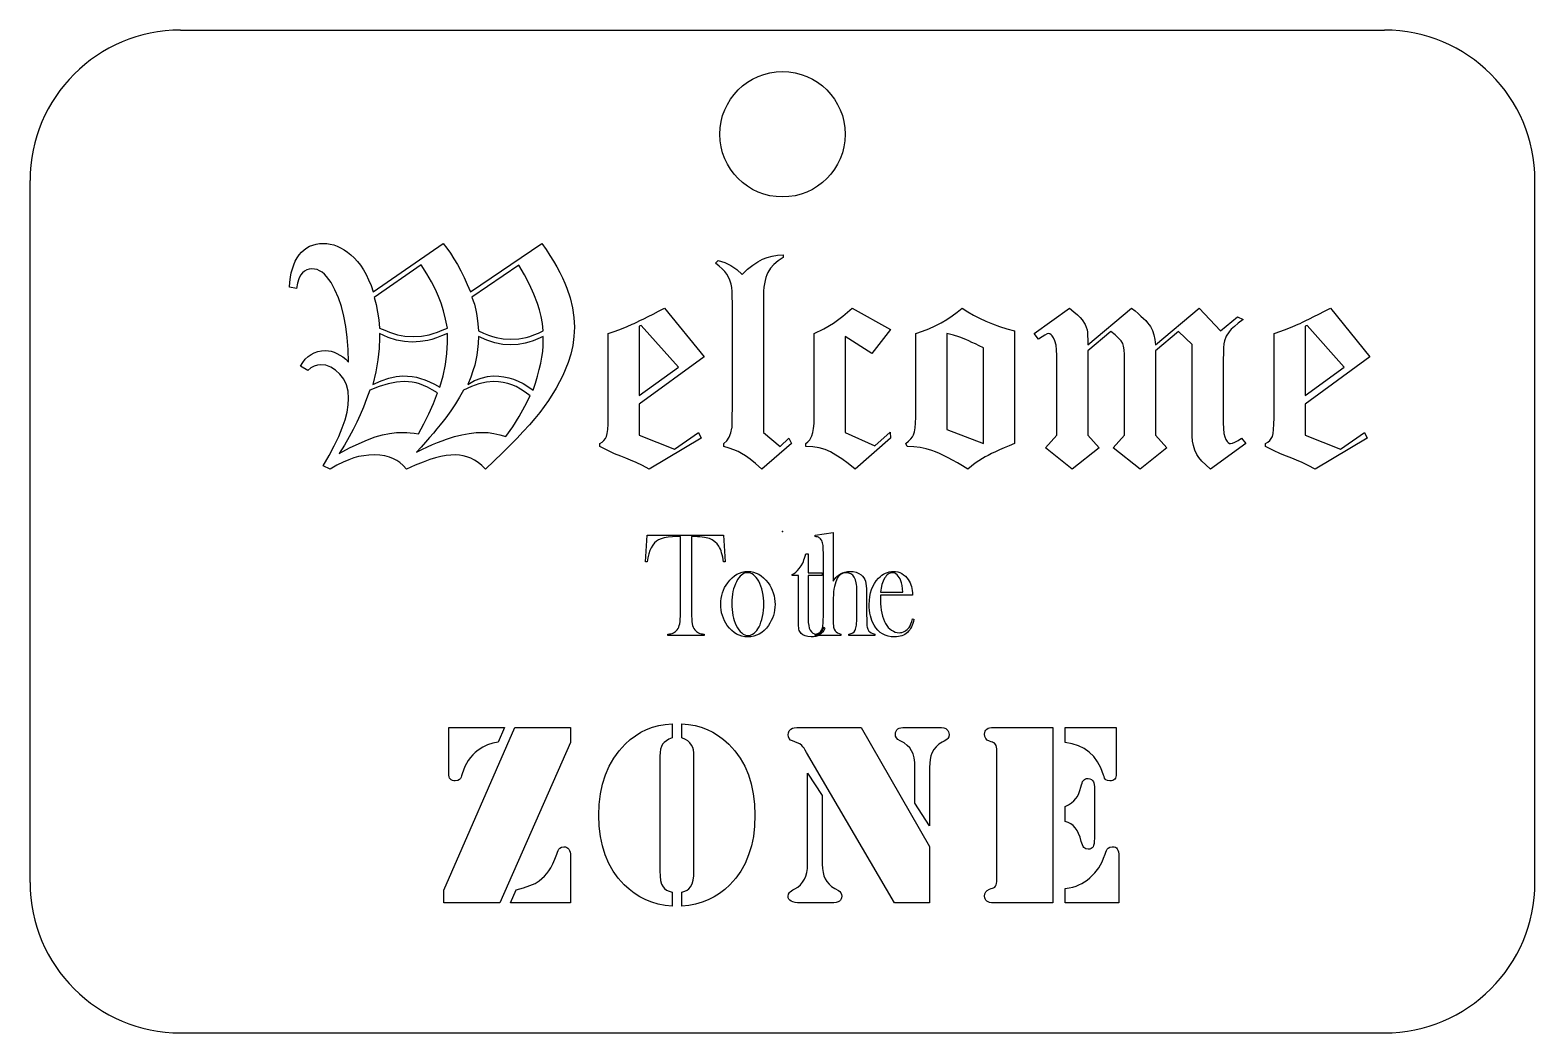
# Model space of a CAD drawing. Header units: millimetres. Extents: x -150 to 150, y -100 to 100.
import ezdxf

# ---------------------------------------------------------------- set-up
doc = ezdxf.new("R2010")
doc.units = ezdxf.units.MM
doc.header["$PDSIZE"] = -1

msp = doc.modelspace()

# ---------------------------------------------------------------- linework, layer by layer
at = {"color": 7, "linetype": 'Continuous'}
for p, q in [((-120, 100), (120, 100)), ((-150, -70), (-150, 70)), ((150, -70), (150, 70)), ((-120, -100), (120, -100))]:
    msp.add_line(p, q, dxfattribs=at)
at = {"color": 7, "linetype": 'Continuous', "flags": 128}
for points in [[(-62.23, 47.79), (-47.97, 57.46), (-47.97, 57.46), (-47.13, 56.23), (-46.36, 55.05), (-45.64, 53.89), (-44.99, 52.76), (-44.4, 51.66), (-43.87, 50.59), (-43.41, 49.55), (-43, 48.54), (-42.34, 46.57), (-41.88, 44.61), (-41.6, 42.67), (-41.5, 40.77), (-41.5, 40.77), (-41.58, 38.88), (-41.81, 37.08), (-42.19, 35.35), (-42.72, 33.69), (-42.72, 33.69), (-43.81, 31.1), (-45.13, 28.57), (-46.66, 26.12), (-48.41, 23.74), (-49.39, 22.54), (-50.47, 21.28), (-51.67, 19.95), (-52.96, 18.57), (-54.37, 17.13), (-55.88, 15.64), (-57.5, 14.07), (-59.22, 12.46), (-59.22, 12.46), (-59.92, 13.15), (-60.64, 13.75), (-61.39, 14.23), (-62.16, 14.61), (-62.94, 14.9), (-63.68, 15.1), (-64.42, 15.22), (-65.13, 15.27), (-65.13, 15.27), (-66.1, 15.23), (-67.08, 15.13), (-68.11, 14.94), (-69.16, 14.69), (-70.32, 14.34), (-71.67, 13.84), (-73.22, 13.22), (-74.97, 12.46), (-74.97, 12.46), (-75.63, 13.16), (-76.28, 13.73), (-76.9, 14.19), (-77.52, 14.52), (-77.52, 14.52), (-78.36, 14.85), (-79.28, 15.08), (-80.28, 15.22), (-81.36, 15.27), (-81.36, 15.27), (-82.44, 15.23), (-83.49, 15.12), (-84.5, 14.93), (-85.47, 14.68), (-86.48, 14.32), (-87.6, 13.83), (-88.82, 13.21), (-90.16, 12.46), (-90.16, 12.46), (-91.56, 13.12), (-91.56, 13.12), (-90.38, 15.16), (-89.35, 17.1), (-88.48, 18.92), (-87.77, 20.66), (-87.21, 22.28), (-86.82, 23.81), (-86.58, 25.24), (-86.5, 26.55), (-86.5, 26.55), (-86.61, 27.96), (-86.93, 29.23), (-87.48, 30.37), (-88.23, 31.38), (-89.12, 32.2), (-90.05, 32.79), (-91.04, 33.15), (-92.08, 33.27), (-92.08, 33.27), (-92.71, 33.2), (-93.35, 32.99), (-94, 32.64), (-94.66, 32.14), (-94.66, 32.14), (-96.06, 32.99), (-96.06, 32.99), (-95.62, 33.72), (-95.13, 34.34), (-94.59, 34.88), (-93.99, 35.31), (-93.34, 35.65), (-92.63, 35.89), (-91.89, 36.04), (-91.08, 36.08), (-91.08, 36.08), (-90.53, 36.05), (-89.96, 35.94), (-89.39, 35.76), (-88.82, 35.52), (-88.24, 35.2), (-87.66, 34.81), (-87.08, 34.34), (-86.5, 33.8), (-86.5, 33.8), (-86.6, 36.32), (-86.78, 38.68), (-87.07, 40.89), (-87.47, 42.94), (-87.95, 44.84), (-88.54, 46.59), (-89.22, 48.19), (-90.01, 49.63), (-90.01, 49.63), (-90.43, 50.28), (-90.88, 50.84), (-91.33, 51.31), (-91.8, 51.71), (-92.29, 52.01), (-92.8, 52.22), (-93.32, 52.35), (-93.86, 52.39), (-93.86, 52.39), (-94.36, 52.34), (-94.83, 52.2), (-95.28, 51.94), (-95.7, 51.6), (-96.08, 51.11), (-96.41, 50.42), (-96.68, 49.54), (-96.91, 48.46), (-96.91, 48.46), (-98.31, 48.74), (-98.31, 48.74), (-98.23, 49.74), (-98.11, 50.69), (-97.93, 51.58), (-97.71, 52.41), (-97.45, 53.18), (-97.13, 53.9), (-96.77, 54.56), (-96.35, 55.16), (-95.9, 55.7), (-95.39, 56.16), (-94.86, 56.56), (-94.28, 56.88), (-93.65, 57.13), (-93, 57.32), (-92.29, 57.42), (-91.55, 57.46), (-91.55, 57.46), (-90.86, 57.42), (-90.16, 57.32), (-89.47, 57.14), (-88.78, 56.89), (-88.09, 56.57), (-87.4, 56.18), (-86.72, 55.72), (-86.03, 55.19), (-85.37, 54.57), (-84.73, 53.88), (-84.13, 53.09), (-83.56, 52.21), (-83.02, 51.23), (-82.51, 50.18), (-82.03, 49.03), (-81.58, 47.79), (-81.58, 47.79), (-67.66, 57.46), (-67.66, 57.46), (-66.92, 56.51), (-66.21, 55.49), (-65.5, 54.39), (-64.82, 53.22), (-64.15, 51.97), (-63.49, 50.65), (-62.86, 49.26), (-62.23, 47.79)], [(0.12, 55.21), (0.12, 54.64), (0.12, 54.64), (-0.88, 54), (-1.72, 53.28), (-2.4, 52.5), (-2.92, 51.65), (-3.14, 51.17), (-3.31, 50.64), (-3.47, 50.06), (-3.59, 49.41), (-3.69, 48.71), (-3.76, 47.95), (-3.79, 47.14), (-3.81, 46.27), (-3.81, 46.27), (-3.81, 19.77), (-3.81, 19.77), (-0.44, 16.96), (-0.44, 16.96), (1.25, 18.64), (1.25, 18.64), (1.81, 17.52), (1.81, 17.52), (-4.09, 12.46), (-4.09, 12.46), (-5.36, 13.53), (-6.46, 14.4), (-7.39, 15.07), (-8.15, 15.56), (-8.87, 15.94), (-9.7, 16.3), (-10.64, 16.63), (-11.69, 16.96), (-11.69, 16.96), (-11.69, 17.52), (-11.69, 17.52), (-11.07, 18.1), (-10.61, 18.8), (-10.28, 19.65), (-10.07, 20.63), (-10.07, 20.63), (-10.06, 20.76), (-10.05, 20.98), (-10.04, 21.3), (-10.03, 21.7), (-10.03, 22.19), (-10.02, 22.77), (-10.01, 23.44), (-10, 24.21), (-10, 24.21), (-10, 45.54), (-10, 45.54), (-10.02, 46.79), (-10.05, 47.85), (-10.13, 48.68), (-10.23, 49.32), (-10.56, 50.35), (-11.12, 51.35), (-11.51, 51.85), (-12.01, 52.38), (-12.64, 52.94), (-13.38, 53.52), (-13.38, 53.52), (-12.81, 54.08), (-12.81, 54.08), (-11.51, 53.65), (-10.28, 53.03), (-9.12, 52.24), (-8.03, 51.27), (-8.03, 51.27), (-6.95, 52.29), (-5.91, 53.14), (-4.94, 53.81), (-4.01, 54.3), (-3.08, 54.66), (-2.08, 54.93), (-1.02, 55.12), (0.12, 55.21)], [(-81.42, 46.64), (-81.03, 45.25), (-80.73, 43.77), (-80.48, 42.22), (-80.31, 40.58), (-80.31, 40.58), (-79.3, 40.13), (-78.38, 39.75), (-77.54, 39.46), (-76.77, 39.24), (-75.26, 38.98), (-73.63, 38.89), (-73.63, 38.89), (-72, 38.98), (-70.46, 39.24), (-69.67, 39.46), (-68.8, 39.75), (-67.85, 40.13), (-66.81, 40.58), (-66.81, 40.58), (-67.17, 42.36), (-67.58, 44), (-68.04, 45.51), (-68.55, 46.88), (-69.17, 48.25), (-69.95, 49.76), (-70.91, 51.39), (-72.03, 53.16), (-72.03, 53.16), (-81.42, 46.64)], [(-61.93, 46.74), (-61.64, 46.02), (-61.42, 45.35), (-61.25, 44.72), (-61.13, 44.13), (-61.02, 43.45), (-60.9, 42.54), (-60.77, 41.4), (-60.62, 40.02), (-60.62, 40.02), (-59.58, 39.55), (-58.64, 39.17), (-57.8, 38.88), (-57.07, 38.66), (-55.66, 38.42), (-54.14, 38.33), (-54.14, 38.33), (-52.58, 38.42), (-51.12, 38.69), (-50.38, 38.91), (-49.55, 39.2), (-48.65, 39.57), (-47.69, 40.02), (-47.69, 40.02), (-47.87, 41.49), (-48.12, 42.89), (-48.44, 44.22), (-48.84, 45.47), (-48.84, 45.47), (-49.57, 47.35), (-50.43, 49.25), (-51.42, 51.17), (-52.54, 53.11), (-52.54, 53.11), (-61.93, 46.74)], [(-23.5, 44.52), (-15.62, 34.86), (-15.62, 34.86), (-28.56, 25.39), (-28.56, 25.39), (-28.56, 19.21), (-28.56, 19.21), (-21.51, 16.39), (-21.51, 16.39), (-16.75, 19.77), (-16.75, 19.77), (-16.19, 18.64), (-16.19, 18.64), (-26.59, 12.46), (-26.59, 12.46), (-27.94, 13.15), (-29.17, 13.75), (-30.27, 14.23), (-31.24, 14.61), (-32.25, 15), (-33.46, 15.52), (-34.85, 16.17), (-36.44, 16.96), (-36.44, 16.96), (-36.44, 17.52), (-36.44, 17.52), (-35.97, 17.83), (-35.59, 18.18), (-35.3, 18.56), (-35.09, 18.97), (-34.94, 19.52), (-34.84, 20.33), (-34.77, 21.39), (-34.75, 22.7), (-34.75, 22.7), (-34.75, 39.46), (-34.75, 39.46), (-33.37, 39.96), (-32.11, 40.44), (-30.98, 40.9), (-29.97, 41.33), (-29.97, 41.33), (-29.56, 41.51), (-29.05, 41.77), (-28.41, 42.07), (-27.66, 42.44), (-26.8, 42.87), (-25.81, 43.36), (-24.71, 43.91), (-23.5, 44.52)], [(13.91, 44.52), (21.5, 40.3), (21.5, 40.3), (17.84, 35.52), (17.84, 35.52), (12.5, 38.89), (12.5, 38.89), (12.5, 19.77), (12.5, 19.77), (18.41, 17.06), (18.41, 17.06), (21.49, 19.79), (21.49, 19.79), (21.5, 18.64), (21.5, 18.64), (14.47, 12.46), (14.47, 12.46), (13.09, 13.54), (11.82, 14.46), (10.65, 15.23), (9.59, 15.86), (8.52, 16.34), (7.34, 16.68), (6.04, 16.89), (4.62, 16.96), (4.62, 16.96), (4.62, 17.52), (4.62, 17.52), (5.06, 17.88), (5.42, 18.26), (5.68, 18.65), (5.87, 19.06), (5.87, 19.06), (6.07, 19.72), (6.21, 20.53), (6.29, 21.52), (6.31, 22.66), (6.31, 22.66), (6.31, 39.46), (6.31, 39.46), (8.23, 40.4), (10.14, 41.55), (12.03, 42.93), (13.91, 44.52)], [(46.25, 40.02), (46.25, 17.52), (46.25, 17.52), (45.19, 17.08), (44.19, 16.67), (43.28, 16.26), (42.44, 15.88), (41.68, 15.53), (40.99, 15.19), (40.39, 14.87), (39.86, 14.57), (39.86, 14.57), (38.38, 13.62), (36.97, 12.46), (36.97, 12.46), (35.91, 13.1), (34.89, 13.69), (33.92, 14.23), (33, 14.72), (32.12, 15.15), (31.29, 15.54), (30.51, 15.88), (29.77, 16.16), (29.77, 16.16), (28.65, 16.51), (27.47, 16.76), (26.2, 16.9), (24.88, 16.96), (24.88, 16.96), (24.58, 17.52), (24.58, 17.52), (25.12, 17.99), (25.56, 18.45), (25.89, 18.88), (26.11, 19.28), (26.11, 19.28), (26.31, 19.89), (26.45, 20.67), (26.54, 21.63), (26.56, 22.77), (26.56, 22.77), (26.56, 39.46), (26.56, 39.46), (27.89, 39.93), (29.17, 40.45), (30.41, 41.01), (31.6, 41.62), (32.73, 42.28), (33.81, 42.98), (34.85, 43.73), (35.84, 44.52), (35.84, 44.52), (36.92, 43.82), (38.07, 43.15), (39.27, 42.52), (40.54, 41.94), (41.87, 41.4), (43.27, 40.9), (44.73, 40.44), (46.25, 40.02)], [(90.69, 42.83), (91.81, 42.27), (91.81, 42.27), (90.86, 41.55), (90.08, 40.9), (89.47, 40.33), (89.03, 39.83), (88.44, 38.93), (88.09, 38.01), (88, 37.44), (87.93, 36.63), (87.89, 35.57), (87.88, 34.28), (87.88, 34.28), (87.88, 21.65), (87.88, 21.65), (87.91, 20.51), (88.01, 19.57), (88.17, 18.85), (88.38, 18.34), (88.64, 17.98), (88.88, 17.72), (89.11, 17.57), (89.34, 17.52), (89.34, 17.52), (89.72, 17.59), (90.2, 17.8), (90.81, 18.15), (91.53, 18.64), (91.53, 18.64), (92.38, 17.52), (92.38, 17.52), (85.34, 12.46), (85.34, 12.46), (84.39, 13.3), (83.6, 14.06), (83.01, 14.75), (82.6, 15.36), (82.6, 15.36), (82.21, 16.23), (81.92, 17.12), (81.75, 18.04), (81.69, 18.98), (81.69, 18.98), (81.69, 37.27), (81.69, 37.27), (78.97, 39.9), (78.97, 39.9), (74.38, 36.05), (74.38, 36.05), (74.38, 19.21), (74.38, 19.21), (76.62, 16.67), (76.62, 16.67), (71.28, 12.46), (71.28, 12.46), (65.94, 16.67), (65.94, 16.67), (68.19, 19.21), (68.19, 19.21), (68.19, 34.11), (68.19, 34.11), (68.17, 35.3), (68.1, 36.26), (67.99, 36.99), (67.84, 37.48), (67.84, 37.48), (67.5, 38.01), (67, 38.59), (66.32, 39.23), (65.47, 39.9), (65.47, 39.9), (60.88, 36.05), (60.88, 36.05), (60.88, 19.21), (60.88, 19.21), (63.12, 16.67), (63.12, 16.67), (57.78, 12.46), (57.78, 12.46), (52.44, 16.67), (52.44, 16.67), (54.69, 19.21), (54.69, 19.21), (54.69, 35.07), (54.69, 35.07), (54.64, 36.21), (54.53, 37.19), (54.32, 38), (54.04, 38.63), (54.04, 38.63), (53.79, 38.99), (53.54, 39.25), (53.32, 39.4), (53.1, 39.46), (53.1, 39.46), (52.78, 39.39), (52.32, 39.17), (51.74, 38.82), (51.03, 38.33), (51.03, 38.33), (50.19, 39.46), (50.19, 39.46), (57.22, 44.52), (57.22, 44.52), (58.08, 43.84), (58.79, 43.24), (59.35, 42.68), (59.76, 42.2), (60.34, 41.27), (60.71, 40.25), (60.71, 40.25), (60.78, 39.76), (60.83, 39.1), (60.87, 38.24), (60.88, 37.21), (60.88, 37.21), (69.59, 44.52), (69.59, 44.52), (70.28, 43.98), (70.9, 43.46), (71.47, 42.97), (71.97, 42.51), (72.41, 42.06), (72.78, 41.64), (73.09, 41.24), (73.35, 40.87), (73.74, 40.11), (74.04, 39.24), (74.25, 38.27), (74.38, 37.21), (74.38, 37.21), (83.09, 44.52), (83.09, 44.52), (87.31, 40.02), (87.31, 40.02), (90.69, 42.83)], [(109.25, 44.52), (117.12, 34.86), (117.12, 34.86), (104.19, 25.39), (104.19, 25.39), (104.19, 19.21), (104.19, 19.21), (111.24, 16.39), (111.24, 16.39), (116, 19.77), (116, 19.77), (116.56, 18.64), (116.56, 18.64), (106.16, 12.46), (106.16, 12.46), (104.81, 13.15), (103.58, 13.75), (102.48, 14.23), (101.51, 14.61), (100.5, 15), (99.29, 15.52), (97.9, 16.17), (96.31, 16.96), (96.31, 16.96), (96.31, 17.52), (96.31, 17.52), (96.78, 17.83), (97.16, 18.18), (97.45, 18.56), (97.66, 18.97), (97.81, 19.52), (97.91, 20.33), (97.98, 21.39), (98, 22.7), (98, 22.7), (98, 39.46), (98, 39.46), (99.38, 39.96), (100.64, 40.44), (101.77, 40.9), (102.78, 41.33), (102.78, 41.33), (103.19, 41.51), (103.7, 41.77), (104.34, 42.07), (105.09, 42.44), (105.95, 42.87), (106.94, 43.36), (108.04, 43.91), (109.25, 44.52)], [(-66.81, 39.46), (-67.96, 39), (-68.98, 38.62), (-69.89, 38.32), (-70.69, 38.11), (-72.21, 37.86), (-73.84, 37.77), (-73.84, 37.77), (-75.38, 37.87), (-76.97, 38.19), (-78.62, 38.72), (-80.31, 39.46), (-80.31, 39.46), (-80.31, 38.63), (-80.31, 38.63), (-80.4, 36.48), (-80.66, 34.21), (-81.09, 31.83), (-81.69, 29.33), (-81.69, 29.33), (-80.02, 30.07), (-78.48, 30.6), (-77.04, 30.91), (-75.72, 31.02), (-75.72, 31.02), (-74.78, 30.99), (-73.86, 30.9), (-72.99, 30.75), (-72.16, 30.53), (-71.29, 30.24), (-70.36, 29.85), (-69.36, 29.36), (-68.29, 28.77), (-68.29, 28.77), (-67.64, 31.05), (-67.18, 33.31), (-66.9, 35.52), (-66.81, 37.7), (-66.81, 37.7), (-66.81, 38.44), (-66.81, 39.46)], [(-28.16, 41.06), (-28.56, 40.94), (-28.56, 40.94), (-28.56, 27.09), (-28.56, 27.09), (-20.76, 32.8), (-20.76, 32.8), (-28.16, 41.06)], [(32.75, 20.33), (40.06, 17.52), (40.06, 17.52), (40.06, 36.64), (40.06, 36.64), (39.24, 37.04), (38.46, 37.4), (37.76, 37.72), (37.12, 38.01), (36.54, 38.27), (36.03, 38.48), (35.57, 38.66), (35.18, 38.81), (35.18, 38.81), (34.08, 39.17), (32.75, 39.46), (32.75, 39.46), (32.75, 20.33)], [(104.59, 41.06), (104.19, 40.94), (104.19, 40.94), (104.19, 27.09), (104.19, 27.09), (111.99, 32.8), (111.99, 32.8), (104.59, 41.06)], [(-47.69, 38.89), (-48.76, 38.42), (-49.72, 38.04), (-50.57, 37.74), (-51.3, 37.53), (-52.71, 37.28), (-54.23, 37.21), (-54.23, 37.21), (-55.75, 37.31), (-57.33, 37.63), (-58.96, 38.15), (-60.62, 38.89), (-60.62, 38.89), (-60.69, 37.51), (-60.79, 36.27), (-60.93, 35.16), (-61.11, 34.17), (-61.35, 33.18), (-61.71, 32.05), (-62.16, 30.76), (-62.72, 29.33), (-62.72, 29.33), (-61.37, 30.09), (-60.08, 30.61), (-58.84, 30.91), (-57.67, 31.02), (-57.67, 31.02), (-56.57, 30.97), (-55.54, 30.86), (-54.54, 30.65), (-53.61, 30.37), (-52.68, 29.99), (-51.72, 29.51), (-50.74, 28.91), (-49.73, 28.21), (-49.73, 28.21), (-49.25, 29.61), (-48.83, 30.97), (-48.49, 32.28), (-48.2, 33.54), (-47.98, 34.75), (-47.81, 35.91), (-47.72, 37.02), (-47.69, 38.08), (-47.69, 38.08), (-47.69, 38.42), (-47.69, 38.89)], [(-68.76, 27.64), (-69.81, 28.26), (-70.75, 28.76), (-71.6, 29.15), (-72.35, 29.44), (-73.06, 29.64), (-73.81, 29.78), (-74.59, 29.87), (-75.41, 29.89), (-75.41, 29.89), (-76.96, 29.79), (-78.62, 29.47), (-80.39, 28.94), (-82.28, 28.21), (-82.28, 28.21), (-82.91, 26.47), (-83.55, 24.81), (-84.21, 23.27), (-84.87, 21.82), (-85.59, 20.37), (-86.4, 18.85), (-87.33, 17.25), (-88.36, 15.57), (-88.36, 15.57), (-86.3, 16.67), (-84.42, 17.58), (-82.71, 18.31), (-81.18, 18.85), (-79.75, 19.26), (-78.34, 19.54), (-76.96, 19.72), (-75.59, 19.77), (-75.59, 19.77), (-74.92, 19.75), (-74.2, 19.7), (-73.43, 19.62), (-72.6, 19.5), (-72.6, 19.5), (-71.5, 21.48), (-70.5, 23.49), (-69.58, 25.55), (-68.76, 27.64)], [(-50.31, 27.08), (-51.28, 27.8), (-52.21, 28.41), (-53.1, 28.9), (-53.95, 29.27), (-54.79, 29.54), (-55.68, 29.74), (-56.63, 29.86), (-57.64, 29.89), (-57.64, 29.89), (-59.04, 29.79), (-60.51, 29.47), (-62.03, 28.94), (-63.62, 28.21), (-63.62, 28.21), (-64.39, 26.81), (-65.22, 25.43), (-66.13, 24.05), (-67.1, 22.69), (-67.64, 21.98), (-68.23, 21.24), (-68.88, 20.45), (-69.58, 19.62), (-70.35, 18.74), (-71.17, 17.82), (-72.05, 16.85), (-72.99, 15.84), (-72.99, 15.84), (-71.87, 16.38), (-70.79, 16.87), (-69.77, 17.32), (-68.8, 17.73), (-67.88, 18.09), (-67, 18.41), (-66.17, 18.69), (-65.4, 18.92), (-63.91, 19.28), (-62.47, 19.56), (-61.08, 19.72), (-59.73, 19.77), (-59.73, 19.77), (-58.67, 19.72), (-57.56, 19.56), (-56.38, 19.29), (-55.14, 18.92), (-55.14, 18.92), (-53.77, 20.9), (-52.5, 22.91), (-51.35, 24.98), (-50.31, 27.08)], [(-20.35, -1.01), (-21.12, -1.03), (-21.96, -1.07), (-21.96, -1.07), (-22.82, -1.15), (-23.57, -1.28), (-24.19, -1.44), (-24.7, -1.65), (-25.13, -1.93), (-25.53, -2.28), (-25.88, -2.72), (-26.19, -3.24), (-26.19, -3.24), (-26.44, -3.8), (-26.66, -4.46), (-26.85, -5.22), (-27.01, -6.06), (-27.01, -6.06), (-27.29, -6.03), (-27.29, -6.03), (-27.01, -0.74), (-27.01, -0.74), (-11.74, -0.74), (-11.74, -0.74), (-11.46, -6.03), (-11.46, -6.03), (-11.74, -6.06), (-11.74, -6.06), (-11.82, -5.56), (-11.91, -5.09), (-12.01, -4.65), (-12.13, -4.25), (-12.25, -3.87), (-12.39, -3.53), (-12.53, -3.22), (-12.69, -2.94), (-13.05, -2.44), (-13.49, -2.03), (-13.99, -1.68), (-14.57, -1.41), (-14.57, -1.41), (-14.86, -1.32), (-15.19, -1.24), (-15.56, -1.17), (-15.99, -1.11), (-16.45, -1.07), (-16.97, -1.04), (-17.52, -1.02), (-18.12, -1.01), (-18.12, -1.01), (-18.12, -16.14), (-18.12, -16.14), (-18.12, -16.85), (-18.09, -17.46), (-18.05, -17.97), (-17.99, -18.39), (-17.91, -18.74), (-17.8, -19.06), (-17.65, -19.34), (-17.48, -19.6), (-17.48, -19.6), (-17.13, -19.97), (-16.73, -20.22), (-16.5, -20.31), (-16.24, -20.38), (-15.95, -20.43), (-15.62, -20.46), (-15.62, -20.46), (-15.62, -20.74), (-15.62, -20.74), (-22.85, -20.74), (-22.85, -20.74), (-22.85, -20.46), (-22.85, -20.46), (-22.52, -20.43), (-22.23, -20.38), (-21.97, -20.31), (-21.74, -20.22), (-21.34, -19.97), (-20.99, -19.6), (-20.99, -19.6), (-20.82, -19.34), (-20.68, -19.06), (-20.57, -18.74), (-20.49, -18.4), (-20.43, -17.98), (-20.38, -17.47), (-20.36, -16.86), (-20.35, -16.14), (-20.35, -16.14), (-20.35, -1.01)], [(10.1, -0.18), (10.1, -9.88), (10.1, -9.88), (10.29, -9.61), (10.47, -9.37), (10.64, -9.17), (10.8, -9), (11.14, -8.7), (11.55, -8.44), (11.55, -8.44), (11.98, -8.23), (12.44, -8.08), (12.93, -7.99), (13.44, -7.96), (13.44, -7.96), (14.09, -8), (14.67, -8.13), (15.2, -8.35), (15.67, -8.65), (15.67, -8.65), (15.96, -8.93), (16.2, -9.23), (16.39, -9.56), (16.53, -9.92), (16.63, -10.34), (16.71, -10.85), (16.75, -11.46), (16.76, -12.16), (16.76, -12.16), (16.76, -16.48), (16.76, -16.48), (16.78, -17.6), (16.78, -17.6), (16.78, -18.07), (16.8, -18.47), (16.83, -18.81), (16.87, -19.08), (17.01, -19.5), (17.23, -19.85), (17.23, -19.85), (17.43, -20.04), (17.69, -20.2), (18.03, -20.34), (18.43, -20.46), (18.43, -20.46), (18.43, -20.74), (18.43, -20.74), (13.21, -20.74), (13.21, -20.74), (13.21, -20.46), (13.21, -20.46), (13.48, -20.4), (13.7, -20.34), (13.89, -20.28), (14.03, -20.2), (14.26, -20), (14.47, -19.69), (14.47, -19.69), (14.56, -19.48), (14.64, -19.24), (14.7, -18.97), (14.74, -18.66), (14.78, -18.3), (14.8, -17.85), (14.82, -17.34), (14.82, -16.74), (14.82, -16.74), (14.82, -11.95), (14.82, -11.95), (14.81, -11.43), (14.79, -10.98), (14.75, -10.58), (14.7, -10.23), (14.54, -9.64), (14.3, -9.13), (14.3, -9.13), (13.99, -8.74), (13.63, -8.46), (13.21, -8.29), (12.73, -8.24), (12.73, -8.24), (12.41, -8.26), (12.12, -8.33), (11.84, -8.44), (11.58, -8.6), (11.34, -8.8), (11.13, -9.05), (10.93, -9.34), (10.76, -9.68), (10.6, -10.06), (10.47, -10.49), (10.35, -10.97), (10.26, -11.48), (10.19, -12.05), (10.14, -12.65), (10.11, -13.31), (10.1, -14.01), (10.1, -14.01), (10.1, -16.43), (10.1, -16.43), (10.11, -17.54), (10.11, -17.54), (10.11, -18.02), (10.13, -18.43), (10.16, -18.77), (10.2, -19.05), (10.32, -19.48), (10.53, -19.84), (10.53, -19.84), (10.71, -20.03), (10.97, -20.2), (11.27, -20.34), (11.65, -20.46), (11.65, -20.46), (11.65, -20.74), (11.65, -20.74), (6.49, -20.74), (6.49, -20.74), (6.49, -20.46), (6.49, -20.46), (6.8, -20.39), (7.07, -20.32), (7.28, -20.23), (7.45, -20.13), (7.59, -20), (7.72, -19.84), (7.83, -19.64), (7.93, -19.4), (7.93, -19.4), (7.98, -19.21), (8.04, -18.98), (8.07, -18.7), (8.1, -18.39), (8.12, -18.01), (8.14, -17.55), (8.15, -17.03), (8.15, -16.42), (8.15, -16.42), (8.15, -4.92), (8.15, -4.92), (8.15, -4.23), (8.14, -3.65), (8.12, -3.18), (8.09, -2.82), (8.05, -2.52), (8, -2.26), (7.92, -2.03), (7.82, -1.82), (7.82, -1.82), (7.71, -1.63), (7.6, -1.47), (7.47, -1.34), (7.32, -1.24), (7.16, -1.15), (6.97, -1.09), (6.74, -1.04), (6.49, -1.01), (6.49, -1.01), (6.49, -0.74), (6.49, -0.74), (10.1, -0.18)], [(5.12, -8.24), (7.9, -8.24), (7.9, -8.24), (7.9, -8.79), (7.9, -8.79), (5.12, -8.79), (5.12, -8.79), (5.12, -17.44), (5.12, -17.44), (5.15, -18.17), (5.22, -18.78), (5.34, -19.28), (5.51, -19.67), (5.51, -19.67), (5.75, -20), (6.05, -20.25), (6.4, -20.41), (6.77, -20.46), (6.77, -20.46), (7.01, -20.44), (7.22, -20.38), (7.41, -20.29), (7.58, -20.16), (7.75, -19.98), (7.92, -19.74), (8.11, -19.43), (8.3, -19.07), (8.3, -19.07), (8.46, -19.35), (8.46, -19.35), (8.25, -19.74), (8, -20.09), (7.72, -20.37), (7.39, -20.61), (7.03, -20.78), (6.63, -20.91), (6.18, -20.99), (5.69, -21.01), (5.69, -21.01), (5.06, -20.97), (4.52, -20.84), (4.07, -20.63), (3.72, -20.34), (3.72, -20.34), (3.57, -20.15), (3.45, -19.95), (3.35, -19.73), (3.28, -19.49), (3.24, -19.2), (3.21, -18.8), (3.19, -18.31), (3.18, -17.72), (3.18, -17.72), (3.18, -8.79), (3.18, -8.79), (1.96, -8.79), (1.96, -8.79), (1.96, -8.56), (1.96, -8.56), (2.33, -8.37), (2.68, -8.11), (3.02, -7.78), (3.35, -7.37), (3.35, -7.37), (3.73, -6.83), (4.03, -6.3), (4.16, -6.01), (4.28, -5.68), (4.4, -5.32), (4.52, -4.91), (4.52, -4.91), (4.65, -4.43), (4.65, -4.43), (5.12, -4.43), (5.12, -4.43), (5.12, -8.24)], [(-12.32, -14.51), (-12.3, -13.92), (-12.23, -13.34), (-12.12, -12.78), (-11.97, -12.24), (-11.78, -11.72), (-11.54, -11.2), (-11.26, -10.71), (-10.93, -10.24), (-10.93, -10.24), (-10.5, -9.7), (-10.05, -9.24), (-9.57, -8.85), (-9.08, -8.53), (-8.57, -8.28), (-8.03, -8.1), (-7.48, -7.99), (-6.9, -7.96), (-6.9, -7.96), (-6.32, -7.99), (-5.77, -8.1), (-5.23, -8.28), (-4.72, -8.53), (-4.22, -8.85), (-3.76, -9.24), (-3.3, -9.7), (-2.88, -10.24), (-2.88, -10.24), (-2.55, -10.72), (-2.27, -11.21), (-2.03, -11.73), (-1.83, -12.26), (-1.68, -12.8), (-1.57, -13.36), (-1.51, -13.93), (-1.49, -14.53), (-1.49, -14.53), (-1.51, -15.11), (-1.57, -15.68), (-1.67, -16.23), (-1.82, -16.76), (-2, -17.28), (-2.23, -17.78), (-2.5, -18.27), (-2.81, -18.74), (-2.81, -18.74), (-3.22, -19.27), (-3.67, -19.73), (-4.14, -20.12), (-4.64, -20.45), (-5.16, -20.69), (-5.71, -20.87), (-6.3, -20.98), (-6.9, -21.01), (-6.9, -21.01), (-7.5, -20.98), (-8.08, -20.87), (-8.63, -20.69), (-9.16, -20.45), (-9.66, -20.12), (-10.13, -19.73), (-10.58, -19.27), (-11, -18.74), (-11, -18.74), (-11.3, -18.28), (-11.56, -17.8), (-11.79, -17.29), (-11.98, -16.76), (-12.13, -16.2), (-12.23, -15.64), (-12.3, -15.08), (-12.32, -14.51)], [(-10.1, -14.34), (-10.08, -14.97), (-10.04, -15.58), (-9.98, -16.17), (-9.88, -16.73), (-9.76, -17.26), (-9.61, -17.78), (-9.43, -18.26), (-9.23, -18.73), (-9.23, -18.73), (-8.98, -19.2), (-8.71, -19.61), (-8.43, -19.95), (-8.14, -20.23), (-7.83, -20.45), (-7.51, -20.61), (-7.18, -20.71), (-6.83, -20.74), (-6.83, -20.74), (-6.53, -20.71), (-6.24, -20.62), (-5.95, -20.48), (-5.66, -20.29), (-5.39, -20.04), (-5.13, -19.75), (-4.89, -19.42), (-4.68, -19.04), (-4.68, -19.04), (-4.47, -18.6), (-4.29, -18.1), (-4.12, -17.55), (-3.98, -16.95), (-3.86, -16.33), (-3.77, -15.71), (-3.73, -15.11), (-3.71, -14.52), (-3.71, -14.52), (-3.73, -13.9), (-3.78, -13.29), (-3.87, -12.68), (-3.99, -12.06), (-4.15, -11.46), (-4.32, -10.9), (-4.53, -10.38), (-4.75, -9.92), (-4.75, -9.92), (-4.99, -9.52), (-5.24, -9.18), (-5.5, -8.89), (-5.77, -8.66), (-6.06, -8.47), (-6.36, -8.34), (-6.67, -8.26), (-7, -8.24), (-7, -8.24), (-7.31, -8.26), (-7.61, -8.34), (-7.89, -8.48), (-8.17, -8.68), (-8.44, -8.93), (-8.7, -9.23), (-8.94, -9.59), (-9.17, -10.01), (-9.17, -10.01), (-9.39, -10.46), (-9.58, -10.94), (-9.74, -11.45), (-9.87, -11.97), (-9.97, -12.53), (-10.04, -13.11), (-10.08, -13.71), (-10.1, -14.34)], [(19.51, -12.68), (19.51, -13.02), (19.51, -13.31), (19.51, -13.56), (19.51, -13.75), (19.51, -13.75), (19.53, -14.4), (19.58, -15.04), (19.67, -15.68), (19.79, -16.3), (19.94, -16.9), (20.12, -17.45), (20.32, -17.94), (20.54, -18.37), (20.54, -18.37), (20.8, -18.77), (21.09, -19.13), (21.4, -19.43), (21.74, -19.7), (22.11, -19.91), (22.48, -20.06), (22.86, -20.15), (23.26, -20.18), (23.26, -20.18), (23.54, -20.16), (23.82, -20.11), (24.1, -20.02), (24.36, -19.9), (24.61, -19.75), (24.84, -19.57), (25.05, -19.36), (25.23, -19.13), (25.23, -19.13), (25.42, -18.82), (25.59, -18.43), (25.76, -17.96), (25.9, -17.4), (25.9, -17.4), (26.18, -17.51), (26.18, -17.51), (26.1, -17.93), (25.99, -18.32), (25.86, -18.69), (25.72, -19.03), (25.55, -19.35), (25.36, -19.64), (25.15, -19.9), (24.91, -20.13), (24.66, -20.34), (24.39, -20.52), (24.1, -20.67), (23.78, -20.79), (23.45, -20.89), (23.1, -20.96), (22.73, -21), (22.34, -21.01), (22.34, -21.01), (21.66, -20.98), (21.04, -20.87), (20.47, -20.69), (19.94, -20.44), (19.46, -20.11), (19.02, -19.7), (18.62, -19.22), (18.26, -18.66), (18.26, -18.66), (18.03, -18.23), (17.83, -17.78), (17.67, -17.3), (17.53, -16.8), (17.43, -16.27), (17.35, -15.72), (17.3, -15.15), (17.29, -14.55), (17.29, -14.55), (17.32, -13.74), (17.4, -12.98), (17.55, -12.26), (17.75, -11.58), (18, -10.95), (18.31, -10.37), (18.68, -9.83), (19.11, -9.33), (19.11, -9.33), (19.44, -9.01), (19.79, -8.73), (20.15, -8.5), (20.52, -8.3), (20.9, -8.15), (21.29, -8.05), (21.7, -7.98), (22.11, -7.96), (22.11, -7.96), (22.56, -7.98), (22.98, -8.06), (23.39, -8.2), (23.78, -8.38), (24.15, -8.61), (24.49, -8.89), (24.8, -9.22), (25.08, -9.59), (25.08, -9.59), (25.27, -9.91), (25.44, -10.25), (25.58, -10.61), (25.7, -10.98), (25.79, -11.38), (25.85, -11.79), (25.89, -12.22), (25.9, -12.68), (25.9, -12.68), (19.51, -12.68)], [(23.96, -12.12), (23.91, -11.42), (23.83, -10.8), (23.72, -10.27), (23.58, -9.82), (23.58, -9.82), (23.43, -9.47), (23.26, -9.16), (23.07, -8.89), (22.85, -8.66), (22.62, -8.47), (22.38, -8.34), (22.14, -8.26), (21.88, -8.24), (21.88, -8.24), (21.67, -8.25), (21.46, -8.31), (21.25, -8.39), (21.06, -8.51), (20.87, -8.67), (20.69, -8.86), (20.52, -9.08), (20.35, -9.34), (20.06, -9.93), (19.83, -10.59), (19.67, -11.32), (19.57, -12.12), (19.57, -12.12), (23.96, -12.12)], [(-22.02, -41.16), (-22.64, -41.42), (-23.15, -41.72), (-23.58, -42.06), (-23.9, -42.44), (-24.14, -42.89), (-24.31, -43.43), (-24.41, -44.07), (-24.45, -44.81), (-24.45, -44.81), (-24.45, -67.68), (-24.45, -67.68), (-24.41, -68.72), (-24.29, -69.59), (-24.09, -70.31), (-23.82, -70.84), (-23.82, -70.84), (-23.52, -71.19), (-23.12, -71.5), (-22.62, -71.74), (-22.02, -71.94), (-22.02, -71.94), (-22.02, -74.74), (-22.02, -74.74), (-23.42, -74.57), (-24.76, -74.3), (-26.05, -73.92), (-27.27, -73.43), (-28.44, -72.85), (-29.55, -72.16), (-30.6, -71.36), (-31.59, -70.46), (-31.59, -70.46), (-32.77, -69.15), (-33.79, -67.73), (-34.64, -66.18), (-35.35, -64.51), (-35.9, -62.72), (-36.29, -60.8), (-36.53, -58.76), (-36.6, -56.6), (-36.6, -56.6), (-36.52, -54.42), (-36.27, -52.34), (-35.86, -50.38), (-35.28, -48.53), (-34.54, -46.8), (-33.63, -45.2), (-32.58, -43.74), (-31.36, -42.41), (-31.36, -42.41), (-30.35, -41.51), (-29.3, -40.72), (-28.21, -40.05), (-27.09, -39.5), (-25.91, -39.05), (-24.68, -38.72), (-23.38, -38.49), (-22.02, -38.37), (-22.02, -38.37), (-22.02, -41.16)], [(-20.08, -41.16), (-20.08, -38.37), (-20.08, -38.37), (-18.72, -38.49), (-17.43, -38.72), (-16.19, -39.05), (-15.01, -39.5), (-13.88, -40.05), (-12.79, -40.72), (-11.74, -41.51), (-10.73, -42.41), (-10.73, -42.41), (-9.5, -43.75), (-8.44, -45.22), (-7.54, -46.8), (-6.8, -48.51), (-6.23, -50.34), (-5.82, -52.3), (-5.58, -54.39), (-5.49, -56.6), (-5.49, -56.6), (-5.57, -58.76), (-5.8, -60.8), (-6.2, -62.72), (-6.75, -64.51), (-7.45, -66.18), (-8.31, -67.73), (-9.33, -69.15), (-10.5, -70.46), (-10.5, -70.46), (-11.49, -71.37), (-12.54, -72.17), (-13.65, -72.86), (-14.82, -73.45), (-16.04, -73.94), (-17.33, -74.31), (-18.67, -74.58), (-20.08, -74.74), (-20.08, -74.74), (-20.08, -71.94), (-20.08, -71.94), (-19.48, -71.76), (-19.03, -71.54), (-18.67, -71.25), (-18.34, -70.84), (-18.34, -70.84), (-18.04, -70.25), (-17.82, -69.53), (-17.69, -68.67), (-17.65, -67.68), (-17.65, -67.68), (-17.65, -44.81), (-17.65, -44.81), (-17.68, -44.15), (-17.76, -43.57), (-17.9, -43.06), (-18.11, -42.62), (-18.11, -42.62), (-18.45, -42.13), (-18.85, -41.76), (-19.36, -41.46), (-20.08, -41.16)], [(-42.24, -39.06), (-42.24, -42.05), (-42.24, -42.05), (-56.36, -74.06), (-56.36, -74.06), (-67.52, -74.06), (-67.52, -74.06), (-67.52, -71.54), (-67.52, -71.54), (-53.35, -39.06), (-53.35, -39.06), (-42.24, -39.06)], [(-66.55, -39.06), (-55.42, -39.06), (-55.42, -39.06), (-56.7, -42.03), (-56.7, -42.03), (-57.77, -42.23), (-58.79, -42.57), (-59.77, -43.04), (-60.7, -43.63), (-60.7, -43.63), (-61.25, -44.06), (-61.76, -44.54), (-62.23, -45.07), (-62.64, -45.64), (-63.02, -46.24), (-63.34, -46.9), (-63.62, -47.59), (-63.86, -48.33), (-63.86, -48.33), (-63.97, -48.7), (-64.09, -49.01), (-64.22, -49.25), (-64.38, -49.44), (-64.74, -49.68), (-65.24, -49.75), (-65.24, -49.75), (-65.55, -49.73), (-65.81, -49.66), (-66.04, -49.55), (-66.22, -49.38), (-66.37, -49.17), (-66.47, -48.92), (-66.53, -48.62), (-66.55, -48.27), (-66.55, -48.27), (-66.55, -39.06)], [(15.68, -39.06), (29.31, -62.81), (29.31, -62.81), (29.31, -74.06), (29.31, -74.06), (22.32, -74.06), (22.32, -74.06), (4.81, -44.06), (4.81, -44.06), (4.54, -43.61), (4.29, -43.23), (4.07, -42.93), (3.88, -42.7), (3.47, -42.37), (2.95, -42.13), (2.95, -42.13), (1.97, -41.78), (1.97, -41.78), (1.62, -41.59), (1.35, -41.31), (1.18, -40.96), (1.12, -40.57), (1.12, -40.57), (1.18, -40.15), (1.35, -39.76), (1.63, -39.44), (2, -39.24), (2, -39.24), (2.32, -39.16), (2.83, -39.1), (3.54, -39.07), (4.44, -39.06), (4.44, -39.06), (15.68, -39.06)], [(29.31, -58.73), (26.4, -54.16), (26.4, -54.16), (26.4, -47.08), (26.4, -47.08), (26.36, -46.05), (26.24, -45.15), (26.03, -44.37), (25.75, -43.74), (25.36, -43.17), (24.86, -42.66), (24.23, -42.18), (23.48, -41.74), (23.48, -41.74), (23.01, -41.47), (22.71, -41.18), (22.56, -40.83), (22.51, -40.41), (22.51, -40.41), (22.54, -40.08), (22.63, -39.8), (22.77, -39.57), (22.98, -39.38), (23.25, -39.24), (23.59, -39.14), (24.01, -39.08), (24.5, -39.06), (24.5, -39.06), (31.11, -39.06), (31.11, -39.06), (31.69, -39.08), (32.16, -39.16), (32.53, -39.29), (32.78, -39.48), (32.78, -39.48), (32.97, -39.7), (33.1, -39.93), (33.18, -40.19), (33.2, -40.46), (33.2, -40.46), (33.14, -40.94), (32.96, -41.28), (32.8, -41.43), (32.56, -41.6), (32.22, -41.81), (31.81, -42.03), (31.81, -42.03), (31.18, -42.42), (30.64, -42.92), (30.17, -43.5), (29.79, -44.18), (29.79, -44.18), (29.58, -44.77), (29.43, -45.45), (29.34, -46.21), (29.31, -47.08), (29.31, -47.08), (29.31, -58.73)], [(53.91, -39.06), (53.91, -74.06), (53.91, -74.06), (42.71, -74.06), (42.71, -74.06), (42.04, -74.06), (42.04, -74.06), (41.64, -74.03), (41.3, -73.97), (41, -73.87), (40.75, -73.72), (40.55, -73.53), (40.41, -73.29), (40.33, -73.03), (40.3, -72.73), (40.3, -72.73), (40.36, -72.25), (40.53, -71.86), (40.83, -71.57), (41.25, -71.35), (41.25, -71.35), (41.61, -71.22), (41.87, -71.13), (42.06, -71.06), (42.17, -71.01), (42.3, -70.91), (42.44, -70.72), (42.44, -70.72), (42.57, -70.48), (42.66, -70.18), (42.71, -69.83), (42.73, -69.42), (42.73, -69.42), (42.73, -43.79), (42.73, -43.79), (42.71, -43.36), (42.66, -43), (42.57, -42.7), (42.44, -42.46), (42.44, -42.46), (42.3, -42.27), (42.17, -42.16), (42.06, -42.12), (41.87, -42.04), (41.61, -41.94), (41.25, -41.81), (41.25, -41.81), (40.83, -41.6), (40.53, -41.29), (40.36, -40.9), (40.3, -40.41), (40.3, -40.41), (40.33, -40.1), (40.41, -39.83), (40.55, -39.6), (40.75, -39.41), (41, -39.25), (41.3, -39.14), (41.64, -39.08), (42.04, -39.06), (42.04, -39.06), (42.71, -39.06), (42.71, -39.06), (53.91, -39.06)], [(56.34, -39.06), (66.55, -39.06), (66.55, -39.06), (66.55, -48.27), (66.55, -48.27), (66.53, -48.64), (66.47, -48.94), (66.38, -49.2), (66.24, -49.4), (66.07, -49.55), (65.85, -49.66), (65.59, -49.73), (65.28, -49.75), (65.28, -49.75), (64.8, -49.69), (64.47, -49.52), (64.35, -49.37), (64.22, -49.17), (64.1, -48.89), (63.99, -48.57), (63.99, -48.57), (63.45, -47.15), (62.8, -45.92), (62.04, -44.87), (61.16, -43.99), (60.16, -43.28), (59.03, -42.73), (57.75, -42.34), (56.34, -42.1), (56.34, -42.1), (56.34, -39.06)], [(5.01, -48.19), (7.92, -52.68), (7.92, -52.68), (7.92, -66.36), (7.92, -66.36), (7.96, -67.21), (8.08, -67.98), (8.26, -68.67), (8.52, -69.29), (8.86, -69.83), (9.28, -70.34), (9.8, -70.78), (10.4, -71.18), (10.4, -71.18), (11.16, -71.61), (11.16, -71.61), (11.45, -71.82), (11.65, -72.09), (11.77, -72.4), (11.81, -72.76), (11.81, -72.76), (11.78, -73.04), (11.7, -73.29), (11.55, -73.52), (11.34, -73.72), (11.34, -73.72), (11.09, -73.87), (10.73, -73.97), (10.26, -74.03), (9.69, -74.06), (9.69, -74.06), (3.57, -74.06), (3.57, -74.06), (2.99, -74.03), (2.5, -73.97), (2.08, -73.87), (1.73, -73.72), (1.46, -73.54), (1.27, -73.31), (1.16, -73.04), (1.12, -72.73), (1.12, -72.73), (1.18, -72.32), (1.37, -72.01), (1.53, -71.85), (1.77, -71.69), (2.08, -71.49), (2.47, -71.28), (2.47, -71.28), (3.06, -70.91), (3.58, -70.46), (4.02, -69.95), (4.38, -69.37), (4.65, -68.72), (4.85, -68), (4.97, -67.21), (5.01, -66.36), (5.01, -66.36), (5.01, -48.19)], [(56.34, -57.81), (56.34, -54.86), (56.34, -54.86), (57.01, -54.48), (57.59, -54.1), (58.07, -53.7), (58.47, -53.28), (58.79, -52.82), (59.07, -52.28), (59.29, -51.67), (59.48, -51), (59.48, -51), (59.58, -50.54), (59.71, -50.17), (59.84, -49.87), (59.99, -49.65), (60.18, -49.48), (60.39, -49.36), (60.63, -49.29), (60.91, -49.27), (60.91, -49.27), (61.28, -49.3), (61.58, -49.43), (61.82, -49.64), (62, -49.93), (62, -49.93), (62.07, -50.15), (62.13, -50.49), (62.17, -50.93), (62.17, -51.48), (62.17, -51.48), (62.17, -61.2), (62.17, -61.2), (62.16, -61.76), (62.11, -62.23), (62.03, -62.61), (61.92, -62.89), (61.76, -63.1), (61.55, -63.24), (61.28, -63.33), (60.97, -63.36), (60.97, -63.36), (60.46, -63.27), (60.07, -63.01), (59.92, -62.79), (59.78, -62.52), (59.66, -62.19), (59.55, -61.8), (59.55, -61.8), (59.33, -60.96), (59.04, -60.23), (58.73, -59.6), (58.35, -59.07), (57.94, -58.64), (57.46, -58.28), (56.93, -58.01), (56.34, -57.81)], [(-42.24, -74.06), (-54.24, -74.06), (-54.24, -74.06), (-53.09, -71.44), (-53.09, -71.44), (-51.62, -71.04), (-50.37, -70.62), (-49.34, -70.17), (-48.52, -69.68), (-48.52, -69.68), (-47.95, -69.23), (-47.43, -68.75), (-46.98, -68.24), (-46.58, -67.69), (-46.2, -67.06), (-45.81, -66.29), (-45.42, -65.38), (-45.02, -64.32), (-45.02, -64.32), (-44.86, -63.93), (-44.7, -63.61), (-44.56, -63.36), (-44.41, -63.18), (-44.06, -62.95), (-43.6, -62.88), (-43.6, -62.88), (-43.29, -62.91), (-43.02, -62.99), (-42.78, -63.14), (-42.59, -63.35), (-42.44, -63.61), (-42.33, -63.93), (-42.27, -64.29), (-42.24, -64.71), (-42.24, -64.71), (-42.24, -74.06)], [(56.34, -74.06), (56.34, -71.23), (56.34, -71.23), (57.14, -71.09), (57.87, -70.92), (58.52, -70.72), (59.11, -70.5), (59.65, -70.23), (60.2, -69.9), (60.75, -69.51), (61.3, -69.06), (61.3, -69.06), (62.3, -68.07), (63.06, -67.05), (63.39, -66.49), (63.7, -65.85), (64.01, -65.13), (64.31, -64.32), (64.31, -64.32), (64.45, -63.93), (64.6, -63.61), (64.75, -63.36), (64.9, -63.18), (65.27, -62.95), (65.75, -62.88), (65.75, -62.88), (66.09, -62.91), (66.37, -62.98), (66.59, -63.12), (66.75, -63.31), (66.88, -63.57), (66.97, -63.9), (67.02, -64.32), (67.03, -64.81), (67.03, -64.81), (67.03, -74.06), (67.03, -74.06), (56.34, -74.06)]]:
    msp.add_lwpolyline(points, dxfattribs=at)
at = {"color": 7, "linetype": 'Continuous'}
msp.add_circle((0, 79.22), 12.5, dxfattribs=at)
for centre, start, end in [((-120, 70), 90, 180), ((120, 70), 0, 90), ((-120, -70), 180, 270), ((120, -70), 270, 0)]:
    msp.add_arc(centre, 30, start, end, dxfattribs=at)
msp.add_point((0, 0), dxfattribs=at)

doc.saveas('drawing.dxf')
